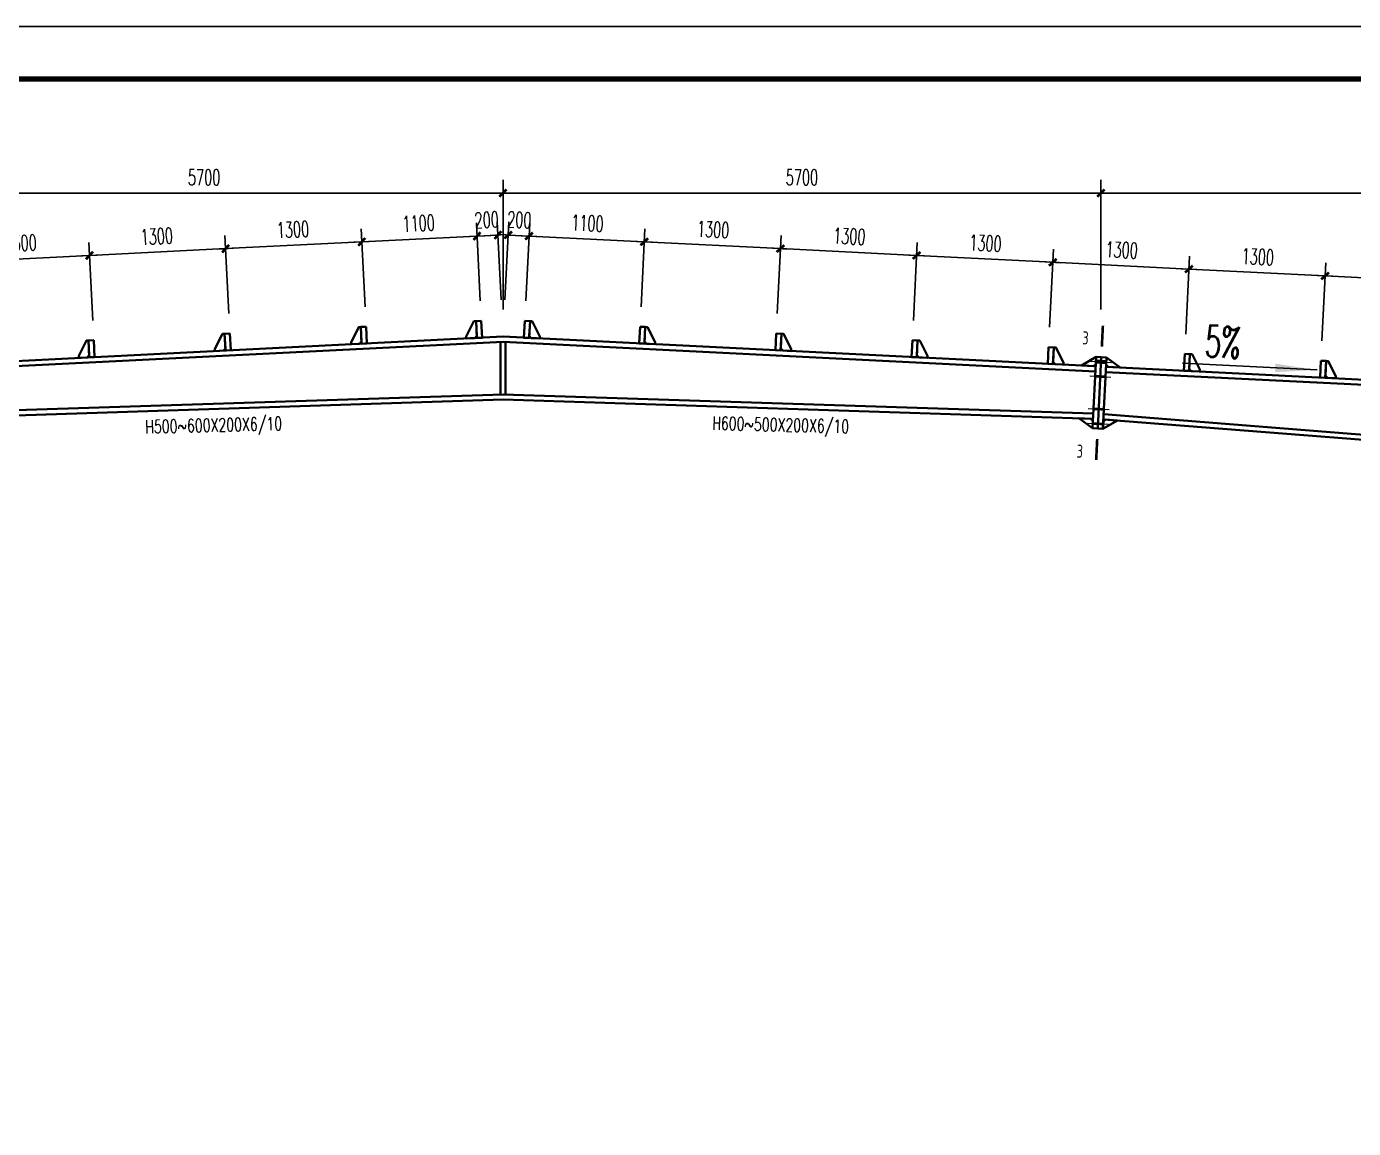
# Model space of a CAD drawing. Extents: x -307088 to 5640332, y -3541089 to -2181377.
# Drawn here: x 5505496 to 5530800, y -3151089 to -3130089 of the extents above; entities that cross this region are included whole.
import ezdxf

# ---------------------------------------------------------------- set-up
doc = ezdxf.new("R2010")
doc.units = 0
doc.header["$LTSCALE"] = 100
doc.header["$MEASUREMENT"] = 0
doc.layers.get('0').update_dxf_attribs({"linetype": 'CONTINUOUS'})
doc.layers.get('DEFPOINTS').update_dxf_attribs({"linetype": 'CONTINUOUS'})
for name, color, linetype in [('10', 7, 'CONTINUOUS'), ('114', 2, 'CONTINUOUS'), ('12', 2, 'CONTINUOUS'), ('14', 2, 'CONTINUOUS'), ('PUB_DIM', 3, 'CONTINUOUS'), ('PUB_TITLE', 4, 'CONTINUOUS')]:
    doc.layers.add(name, color=color, linetype=linetype)
doc.styles.add('DIM_FONT', font='SIMPLEX.shx', dxfattribs={"width": 0.6, "bigfont": 'hztxt.shx'})
doc.styles.add('FromPkpm', font='Pkpmeng', dxfattribs={"width": 0.7, "bigfont": 'hztxt'})
doc.dimstyles.new('DIMN', dxfattribs={"dimtxt": 300, "dimasz": 1, "dimexe": 250, "dimexo": 300, "dimgap": 150, "dimtad": 1, "dimdec": 0, "dimzin": 0, "dimdsep": 46, "dimtxsty": 'DIM_FONT', "dimblk": '_DIMX', "dimcen": 0, "dimdle": 100, "dimclrt": 7, "dimadec": 0, "dimazin": 0, "dimtfac": 1, "dimtdec": 0, "dimtix": 1, "dimtmove": 2, "dimatfit": 3, "dimldrblk": '_DIMX', "dimfxl": 1, "dimtolj": 1, "dimtzin": 0, "dimarcsym": 0})

# ---------------------------------------------------------------- blocks, each defined once
blk = doc.blocks.new('_DIMX')
blk.add_line((-150, 0), (150, 0))
at = {"const_width": 50}
blk.add_lwpolyline([(-70, -70), (70, 70)], dxfattribs=at)
blk = doc.blocks.new('*D113')
at = {"layer": 'DEFPOINTS', "color": 0, "transparency": 16777216}
for p in [(5514486, -3134062), (5514163, -3135619), (5514563, -3135599)]:
    blk.add_point(p, dxfattribs=at)
at = {"layer": 'PUB_DIM', "color": 0, "lineweight": -2, "transparency": 16777216}
for p, q in [((5514148, -3135319), (5514074, -3133833)), ((5514548, -3135299), (5514474, -3133813)), ((5514086, -3134082), (5514085, -3134082)), ((5514087, -3134082), (5514486, -3134062)), ((5514487, -3134062), (5514488, -3134062))]:
    blk.add_line(p, q, dxfattribs=at)
for p, rotation in [((5514087, -3134082), 2.86262875904927), ((5514486, -3134062), 182.8626287590492)]:
    blk.add_blockref('_DIMX', p, dxfattribs=dict(at, rotation=rotation))
at = {"layer": 'PUB_DIM', "color": 7, "transparency": 16777216, "insert": (5514271, -3133773), "char_height": 300, "attachment_point": 5, "rotation": 2.8626, "style": 'DIM_FONT'}
blk.add_mtext('\\A1;200', dxfattribs=at)
blk = doc.blocks.new('*D118')
at = {"layer": 'DEFPOINTS', "color": 0, "transparency": 16777216}
for p in [(5530260, -3134841), (5530183, -3136378), (5532780, -3136508)]:
    blk.add_point(p, dxfattribs=at)
at = {"layer": 'PUB_DIM', "color": 0, "lineweight": -2, "transparency": 16777216}
for p, q in [((5530198, -3136078), (5530273, -3134592)), ((5532856, -3134971), (5530261, -3134841)), ((5532795, -3136208), (5532870, -3134721))]:
    blk.add_line(p, q, dxfattribs=at)
for p, rotation in [((5530260, -3134841), 177.137371240948), ((5532857, -3134971), 357.137371240948)]:
    blk.add_blockref('_DIMX', p, dxfattribs=dict(at, rotation=rotation))
at = {"layer": 'PUB_DIM', "color": 7, "transparency": 16777216, "insert": (5531574, -3134607), "char_height": 300, "attachment_point": 5, "rotation": 357.1374, "style": 'DIM_FONT'}
blk.add_mtext('\\A1;1300', dxfattribs=at)
blk = doc.blocks.new('*D119')
at = {"layer": 'DEFPOINTS', "color": 0, "transparency": 16777216}
for p in [(5527664, -3134711), (5527587, -3136248), (5530183, -3136378)]:
    blk.add_point(p, dxfattribs=at)
at = {"layer": 'PUB_DIM', "color": 0, "lineweight": -2, "transparency": 16777216}
for p, q in [((5527602, -3135949), (5527676, -3134462)), ((5530198, -3136078), (5530273, -3134592)), ((5530259, -3134841), (5527665, -3134712))]:
    blk.add_line(p, q, dxfattribs=at)
for p, rotation in [((5527664, -3134711), 177.1373712409459), ((5530260, -3134841), 357.1373712409459)]:
    blk.add_blockref('_DIMX', p, dxfattribs=dict(at, rotation=rotation))
at = {"layer": 'PUB_DIM', "color": 7, "transparency": 16777216, "insert": (5528977, -3134477), "char_height": 300, "attachment_point": 5, "rotation": 357.1374, "style": 'DIM_FONT'}
blk.add_mtext('\\A1;1300', dxfattribs=at)
blk = doc.blocks.new('*D120')
at = {"layer": 'DEFPOINTS', "color": 0, "transparency": 16777216}
for p in [(5525067, -3134582), (5524990, -3136118), (5527587, -3136248)]:
    blk.add_point(p, dxfattribs=at)
at = {"layer": 'PUB_DIM', "color": 0, "lineweight": -2, "transparency": 16777216}
for p, q in [((5525005, -3135819), (5525079, -3134332)), ((5527663, -3134711), (5525068, -3134582)), ((5527602, -3135949), (5527676, -3134462))]:
    blk.add_line(p, q, dxfattribs=at)
for p, rotation in [((5525067, -3134582), 177.1373712409506), ((5527664, -3134711), 357.1373712409506)]:
    blk.add_blockref('_DIMX', p, dxfattribs=dict(at, rotation=rotation))
at = {"layer": 'PUB_DIM', "color": 7, "transparency": 16777216, "insert": (5526380, -3134347), "char_height": 300, "attachment_point": 5, "rotation": 357.1374, "style": 'DIM_FONT'}
blk.add_mtext('\\A1;1300', dxfattribs=at)
blk = doc.blocks.new('*D121')
at = {"layer": 'DEFPOINTS', "color": 0, "transparency": 16777216}
for p in [(5522470, -3134452), (5522393, -3135989), (5524990, -3136118)]:
    blk.add_point(p, dxfattribs=at)
at = {"layer": 'PUB_DIM', "color": 0, "lineweight": -2, "transparency": 16777216}
for p, q in [((5522408, -3135689), (5522482, -3134202)), ((5525005, -3135819), (5525079, -3134332)), ((5525066, -3134582), (5522471, -3134452))]:
    blk.add_line(p, q, dxfattribs=at)
for p, rotation in [((5522470, -3134452), 177.1373712409424), ((5525067, -3134582), 357.1373712409425)]:
    blk.add_blockref('_DIMX', p, dxfattribs=dict(at, rotation=rotation))
at = {"layer": 'PUB_DIM', "color": 7, "transparency": 16777216, "insert": (5523783, -3134217), "char_height": 300, "attachment_point": 5, "rotation": 357.1374, "style": 'DIM_FONT'}
blk.add_mtext('\\A1;1300', dxfattribs=at)
blk = doc.blocks.new('*D122')
at = {"layer": 'DEFPOINTS', "color": 0, "transparency": 16777216}
for p in [(5519873, -3134322), (5519796, -3135859), (5522393, -3135989)]:
    blk.add_point(p, dxfattribs=at)
at = {"layer": 'PUB_DIM', "color": 0, "lineweight": -2, "transparency": 16777216}
for p, q in [((5519811, -3135559), (5519886, -3134072)), ((5522469, -3134452), (5519874, -3134322)), ((5522408, -3135689), (5522482, -3134202))]:
    blk.add_line(p, q, dxfattribs=at)
for p, rotation in [((5519873, -3134322), 177.137371240951), ((5522470, -3134452), 357.137371240951)]:
    blk.add_blockref('_DIMX', p, dxfattribs=dict(at, rotation=rotation))
at = {"layer": 'PUB_DIM', "color": 7, "transparency": 16777216, "insert": (5521187, -3134087), "char_height": 300, "attachment_point": 5, "rotation": 357.1374, "style": 'DIM_FONT'}
blk.add_mtext('\\A1;1300', dxfattribs=at)
blk = doc.blocks.new('*D123')
at = {"layer": 'DEFPOINTS', "color": 0, "transparency": 16777216}
for p in [(5517276, -3134192), (5517200, -3135729), (5519796, -3135859)]:
    blk.add_point(p, dxfattribs=at)
at = {"layer": 'PUB_DIM', "color": 0, "lineweight": -2, "transparency": 16777216}
for p, q in [((5517215, -3135429), (5517289, -3133942)), ((5519811, -3135559), (5519886, -3134072)), ((5519872, -3134322), (5517277, -3134192))]:
    blk.add_line(p, q, dxfattribs=at)
for p, rotation in [((5517276, -3134192), 177.1373712409512), ((5519873, -3134322), 357.1373712409512)]:
    blk.add_blockref('_DIMX', p, dxfattribs=dict(at, rotation=rotation))
at = {"layer": 'PUB_DIM', "color": 7, "transparency": 16777216, "insert": (5518590, -3133957), "char_height": 300, "attachment_point": 5, "rotation": 357.1374, "style": 'DIM_FONT'}
blk.add_mtext('\\A1;1300', dxfattribs=at)
blk = doc.blocks.new('*D124')
at = {"layer": 'DEFPOINTS', "color": 0, "transparency": 16777216}
for p in [(5515079, -3134082), (5515002, -3135619), (5517200, -3135729)]:
    blk.add_point(p, dxfattribs=at)
at = {"layer": 'PUB_DIM', "color": 0, "lineweight": -2, "transparency": 16777216}
for p, q in [((5515017, -3135319), (5515092, -3133833)), ((5517275, -3134192), (5515080, -3134082)), ((5517215, -3135429), (5517289, -3133942))]:
    blk.add_line(p, q, dxfattribs=at)
for p, rotation in [((5515079, -3134082), 177.1373712409486), ((5517276, -3134192), 357.1373712409486)]:
    blk.add_blockref('_DIMX', p, dxfattribs=dict(at, rotation=rotation))
at = {"layer": 'PUB_DIM', "color": 7, "transparency": 16777216, "insert": (5516193, -3133837), "char_height": 300, "attachment_point": 5, "rotation": 357.1374, "style": 'DIM_FONT'}
blk.add_mtext('\\A1;1100', dxfattribs=at)
blk = doc.blocks.new('*D125')
at = {"layer": 'DEFPOINTS', "color": 0, "transparency": 16777216}
for p in [(5514680, -3134062), (5514603, -3135599), (5515002, -3135619)]:
    blk.add_point(p, dxfattribs=at)
at = {"layer": 'PUB_DIM', "color": 0, "lineweight": -2, "transparency": 16777216}
for p, q in [((5514618, -3135299), (5514692, -3133813)), ((5515017, -3135319), (5515092, -3133833)), ((5514679, -3134062), (5514678, -3134062)), ((5515079, -3134082), (5514680, -3134062)), ((5515080, -3134082), (5515081, -3134082))]:
    blk.add_line(p, q, dxfattribs=at)
for p, rotation in [((5514680, -3134062), 357.1373712409508), ((5515079, -3134082), 177.1373712409508)]:
    blk.add_blockref('_DIMX', p, dxfattribs=dict(at, rotation=rotation))
at = {"layer": 'PUB_DIM', "color": 7, "transparency": 16777216, "insert": (5514894, -3133773), "char_height": 300, "attachment_point": 5, "rotation": 357.1374, "style": 'DIM_FONT'}
blk.add_mtext('\\A1;200', dxfattribs=at)
blk = doc.blocks.new('_ARROW')
blk.add_solid([(0, 0), (-1, 0.1), (-1, -0.1)])

msp = doc.modelspace()

# ---------------------------------------------------------------- linework, layer by layer
at = {"color": 3, "lineweight": 35, "ltscale": 100}
for p, q in [((5503282.8, -3136563.5), (5514582.9, -3135998.5)), ((5503287.8, -3136663.4), (5514582.9, -3136098.6)), ((5514582.9, -3135998.5), (5525883, -3136563.5)), ((5514582.9, -3136098.6), (5525878, -3136663.4)), ((5526082.8, -3136573.5), (5538744.6, -3137206.6)), ((5526077.8, -3136673.4), (5538744.6, -3137306.7)), ((5503327.8, -3137464.1), (5514582.9, -3137098.9)), ((5514582.9, -3137098.9), (5525838, -3137464.1)), ((5503332.8, -3137564), (5514582.9, -3137198.9)), ((5514582.9, -3137198.9), (5525833, -3137564)), ((5526032.7, -3137575.2), (5538744.6, -3138582.9)), ((5526037.7, -3137475.2), (5538744.6, -3138482.6))]:
    msp.add_line(p, q, dxfattribs=at)
at = {"layer": '10', "lineweight": 35, "ltscale": 100, "const_width": 50}
for points in [[(5526021.9, -3135789.5), (5526001.9, -3136189)], [(5525893.9, -3138348), (5525913.9, -3137948.5)]]:
    msp.add_lwpolyline(points, dxfattribs=at)
at = {"layer": '114', "lineweight": 18, "ltscale": 100}
for p, q in [((5525787.7, -3136468.6), (5526187.2, -3136488.6)), ((5525773.7, -3136748.3), (5526173.2, -3136768.2)), ((5525742.6, -3137369.2), (5526142.1, -3137389.2)), ((5525728.6, -3137648.9), (5526128.1, -3137668.9))]:
    msp.add_line(p, q, dxfattribs=at)
at = {"layer": '114', "color": 1, "lineweight": 70, "ltscale": 100}
msp.add_line((5525887.5, -3136473.6), (5526087.3, -3136483.6), dxfattribs=at)
at = {"layer": '114', "color": 1, "lineweight": 70, "ltscale": 100, "const_width": 50}
for points in [[(5525873.5, -3136753.3), (5526073.3, -3136763.3)], [(5525842.5, -3137374.2), (5526042.2, -3137384.2)], [(5525828.5, -3137653.9), (5526028.3, -3137663.9)]]:
    msp.add_lwpolyline(points, dxfattribs=at)
at = {"layer": '12', "lineweight": 35, "ltscale": 100}
for p, q in [((5511870.3, -3135813.7), (5511970.2, -3135808.7)), ((5511886.3, -3136133.3), (5511870.3, -3135813.7)), ((5511970.2, -3135808.7), (5511986.2, -3136128.3)), ((5514067.6, -3135703.9), (5514167.4, -3135698.9)), ((5514083.5, -3136023.5), (5514067.6, -3135703.9)), ((5514167.4, -3135698.9), (5514183.4, -3136018.5)), ((5514998.4, -3135698.9), (5514982.4, -3136018.5)), ((5515098.3, -3135703.9), (5514998.4, -3135698.9)), ((5515082.3, -3136023.5), (5515098.3, -3135703.9)), ((5517195.6, -3135808.7), (5517179.7, -3136128.3)), ((5517295.5, -3135813.7), (5517195.6, -3135808.7)), ((5517279.5, -3136133.3), (5517295.5, -3135813.7)), ((5506676.8, -3136073.4), (5506776.7, -3136068.4)), ((5506692.8, -3136393), (5506676.8, -3136073.4)), ((5506776.7, -3136068.4), (5506792.6, -3136388)), ((5509273.5, -3135943.6), (5509373.4, -3135938.6)), ((5509289.5, -3136263.2), (5509273.5, -3135943.6)), ((5509373.4, -3135938.6), (5509389.4, -3136258.2)), ((5511986.2, -3136128.3), (5511886.3, -3136133.3)), ((5514183.4, -3136018.5), (5514083.5, -3136023.5)), ((5514982.4, -3136018.5), (5515082.3, -3136023.5)), ((5517179.7, -3136128.3), (5517279.5, -3136133.3)), ((5519792.4, -3135938.6), (5519776.4, -3136258.2)), ((5519892.3, -3135943.6), (5519792.4, -3135938.6)), ((5519876.3, -3136263.2), (5519892.3, -3135943.6)), ((5522389.2, -3136068.4), (5522373.2, -3136388)), ((5522489, -3136073.4), (5522389.2, -3136068.4)), ((5522473.1, -3136393), (5522489, -3136073.4)), ((5506792.6, -3136388), (5506692.8, -3136393)), ((5509389.4, -3136258.2), (5509289.5, -3136263.2)), ((5519776.4, -3136258.2), (5519876.3, -3136263.2)), ((5522373.2, -3136388), (5522473.1, -3136393)), ((5524985.9, -3136198.2), (5524969.9, -3136517.8)), ((5525085.8, -3136203.2), (5524985.9, -3136198.2)), ((5525069.8, -3136522.8), (5525085.8, -3136203.2)), ((5527582.7, -3136328.1), (5527566.7, -3136647.7)), ((5527682.6, -3136333.1), (5527582.7, -3136328.1)), ((5527666.6, -3136652.7), (5527682.6, -3136333.1)), ((5524969.9, -3136517.8), (5525069.8, -3136522.8)), ((5527566.7, -3136647.7), (5527666.6, -3136652.7)), ((5530179.4, -3136457.9), (5530163.4, -3136777.5)), ((5530279.3, -3136462.9), (5530179.4, -3136457.9)), ((5530263.3, -3136782.5), (5530279.3, -3136462.9)), ((5530163.4, -3136777.5), (5530263.3, -3136782.5))]:
    msp.add_line(p, q, dxfattribs=at)
for points in [[(5511684.5, -3136103.4), (5511686.5, -3136143.3), (5511846.3, -3136135.3), (5511884.3, -3136093.4), (5511870.3, -3135813.7), (5511830.4, -3135815.7)], [(5513881.8, -3135993.5), (5513883.8, -3136033.4), (5514043.6, -3136025.5), (5514081.5, -3135983.5), (5514067.6, -3135703.9), (5514027.6, -3135705.9)], [(5515284, -3135993.5), (5515282, -3136033.5), (5515122.2, -3136025.5), (5515084.3, -3135983.5), (5515098.3, -3135703.9), (5515138.2, -3135705.9)], [(5517481.3, -3136103.4), (5517479.3, -3136143.3), (5517319.5, -3136135.3), (5517281.5, -3136093.4), (5517295.5, -3135813.7), (5517335.5, -3135815.7)], [(5506491, -3136363), (5506493, -3136403), (5506652.8, -3136395), (5506690.8, -3136353.1), (5506676.8, -3136073.4), (5506636.8, -3136075.4)], [(5509087.8, -3136233.2), (5509089.8, -3136273.2), (5509249.6, -3136265.2), (5509287.5, -3136223.2), (5509273.5, -3135943.6), (5509233.6, -3135945.6)], [(5520078, -3136233.2), (5520076, -3136273.2), (5519916.2, -3136265.2), (5519878.3, -3136223.2), (5519892.3, -3135943.6), (5519932.2, -3135945.6)], [(5522674.8, -3136363), (5522672.8, -3136403), (5522513, -3136395), (5522475.1, -3136353.1), (5522489, -3136073.4), (5522529, -3136075.4)], [(5525271.6, -3136492.9), (5525269.6, -3136532.8), (5525109.8, -3136524.8), (5525071.8, -3136482.9), (5525085.8, -3136203.2), (5525125.7, -3136205.2)], [(5527868.3, -3136622.7), (5527866.3, -3136662.7), (5527706.5, -3136654.7), (5527668.6, -3136612.7), (5527682.6, -3136333.1), (5527722.5, -3136335.1)], [(5530465.1, -3136752.6), (5530463.1, -3136792.5), (5530303.3, -3136784.5), (5530265.3, -3136742.6), (5530279.3, -3136462.9), (5530319.3, -3136464.9)]]:
    msp.add_lwpolyline(points, close=True, dxfattribs=at)
at = {"layer": '14', "lineweight": 35, "ltscale": 100}
for p, q in [((5514532.9, -3137100.5), (5514532.9, -3136102.1)), ((5514632.9, -3136102.1), (5514632.9, -3137100.5)), ((5525613.4, -3136550), (5525892, -3136383.7)), ((5525824, -3137743.8), (5525892, -3136383.7)), ((5525892, -3136383.7), (5525885, -3136523.6)), ((5525892, -3136383.7), (5525991.9, -3136388.7)), ((5525991.9, -3136388.7), (5525923.9, -3137748.8)), ((5525923.9, -3137748.8), (5525991.9, -3136388.7)), ((5525991.9, -3136388.7), (5526091.8, -3136393.7)), ((5526091.8, -3136393.7), (5526023.8, -3137753.8)), ((5526084.8, -3136533.5), (5526091.8, -3136393.7)), ((5526091.8, -3136393.7), (5526352.4, -3136587)), ((5525843.1, -3136561.5), (5525613.4, -3136550)), ((5525885, -3136523.6), (5525843.1, -3136561.5)), ((5526122.7, -3136575.5), (5526084.8, -3136533.5)), ((5526352.4, -3136587), (5526122.7, -3136575.5)), ((5525824, -3137743.8), (5525563.1, -3137555.2)), ((5525563.1, -3137555.2), (5525793, -3137562.7)), ((5525793, -3137562.7), (5525831, -3137604)), ((5525831, -3137604), (5525824, -3137743.8)), ((5526301.9, -3137596.5), (5526023.7, -3137754.9)), ((5526023.7, -3137754.9), (5526030.7, -3137615.1)), ((5526030.7, -3137615.1), (5526072.6, -3137578.3)), ((5526072.6, -3137578.3), (5526301.9, -3137596.5)), ((5525923.9, -3137748.8), (5525824, -3137743.8)), ((5526023.8, -3137753.8), (5525923.9, -3137748.8))]:
    msp.add_line(p, q, dxfattribs=at)
at = {"layer": 'PUB_DIM', "elevation": 4845}
msp.add_lwpolyline([(5530108.5, -3136634.1), (5527541.4, -3136506.6)], dxfattribs=at)
at = {"layer": 'PUB_TITLE'}
msp.add_lwpolyline([(5479576.3, -3172089.1), (5553876.3, -3172089.1), (5553876.3, -3130089.1), (5479576.3, -3130089.1)], close=True, dxfattribs=at)
at = {"layer": 'PUB_TITLE', "const_width": 100}
msp.add_lwpolyline([(5482076.3, -3171089.1), (5552876.3, -3171089.1), (5552876.3, -3131089.1), (5482076.3, -3131089.1)], close=True, dxfattribs=at)

# ---------------------------------------------------------------- block references
at = {"layer": 'PUB_DIM', "xscale": 799.9999999997858, "yscale": 799.9999999997858, "zscale": 799.9999999997858, "rotation": 357.1558989882851}
msp.add_blockref('_ARROW', (5530108.5, -3136634.1, 4845), dxfattribs=at)

# ---------------------------------------------------------------- texts
at = {"layer": '10', "lineweight": 25, "style": 'FromPkpm', "width": 0.7}
for p in [(5525625.9, -3136145.1), (5525517.9, -3138304.2)]:
    msp.add_text('3', height=250, rotation=357.13776, dxfattribs=at).set_placement(p)
at = {"layer": '10', "style": 'DIM_FONT', "width": 0.7}
for s, rotation, p in [('H500~600X200X6/10', 1.43926, (5507763.4, -3137842.8, -2075.5)), ('H600~500X200X6/10', 358.56074, (5518570, -3137771.7, -2075.5))]:
    msp.add_text(s, height=250, rotation=rotation, dxfattribs=at).set_placement(p)
at = {"layer": 'PUB_DIM', "style": 'DIM_FONT', "width": 0.6}
msp.add_text('5%%%', height=600, rotation=357.1559, dxfattribs=at).set_placement((5527957.9, -3136383.3, 4845))

# ---------------------------------------------------------------- dimensions: what is measured, and where the dimension line sits
at = {"layer": 'PUB_DIM'}
for p1, p2, distance in [((5503182.9, -3135781.3), (5514582.9, -3135781.3), 2518.4), ((5514582.9, -3135781.3), (5525982.9, -3135781.3), 2518.4), ((5525982.9, -3135781.3), (5539982.9, -3135781.3), 2518.4), ((5511966.2, -3135728.8), (5514163.4, -3135619), 1538.7), ((5506772.7, -3135988.5), (5509369.4, -3135858.7), 1538.7), ((5509369.4, -3135858.7), (5511966.2, -3135728.8), 1538.7), ((5504175.9, -3136118.4), (5506772.7, -3135988.5), 1538.7)]:
    msp.add_aligned_dim(p1=p1, p2=p2, distance=distance, dimstyle='DIMN', override={"dimlfac": 0.5}, dxfattribs=at).render()
for p1, p2, distance, picture, middle in [((5514163.4, -3135619), (5514562.9, -3135599), 1538.7, '*D113', (5514271.4, -3133772.6)), ((5515002.4, -3135619), (5514602.9, -3135599), -1538.7, '*D125', (5514894.5, -3133772.6)), ((5517199.6, -3135728.8), (5515002.4, -3135619), -1538.7, '*D124', (5516192.8, -3133837.5)), ((5519796.4, -3135858.7), (5517199.6, -3135728.8), -1538.7, '*D123', (5518589.8, -3133957.4)), ((5522393.2, -3135988.5), (5519796.4, -3135858.7), -1538.7, '*D122', (5521186.6, -3134087.2)), ((5524989.9, -3136118.4), (5522393.2, -3135988.5), -1538.7, '*D121', (5523783.4, -3134217.1)), ((5527586.7, -3136248.2), (5524989.9, -3136118.4), -1538.7, '*D120', (5526380.1, -3134346.9)), ((5530183.4, -3136378.1), (5527586.7, -3136248.2), -1538.7, '*D119', (5528976.9, -3134476.8)), ((5532780.2, -3136507.9), (5530183.4, -3136378.1), -1538.7, '*D118', (5531573.6, -3134606.6))]:
    dim = msp.add_aligned_dim(p1=p1, p2=p2, distance=distance, dimstyle='DIMN', override={"dimlfac": 0.5}, dxfattribs=at)
    dim.commit()
    dim.dimension.update_dxf_attribs({"geometry": picture, "text_midpoint": middle})

doc.saveas('drawing.dxf')
